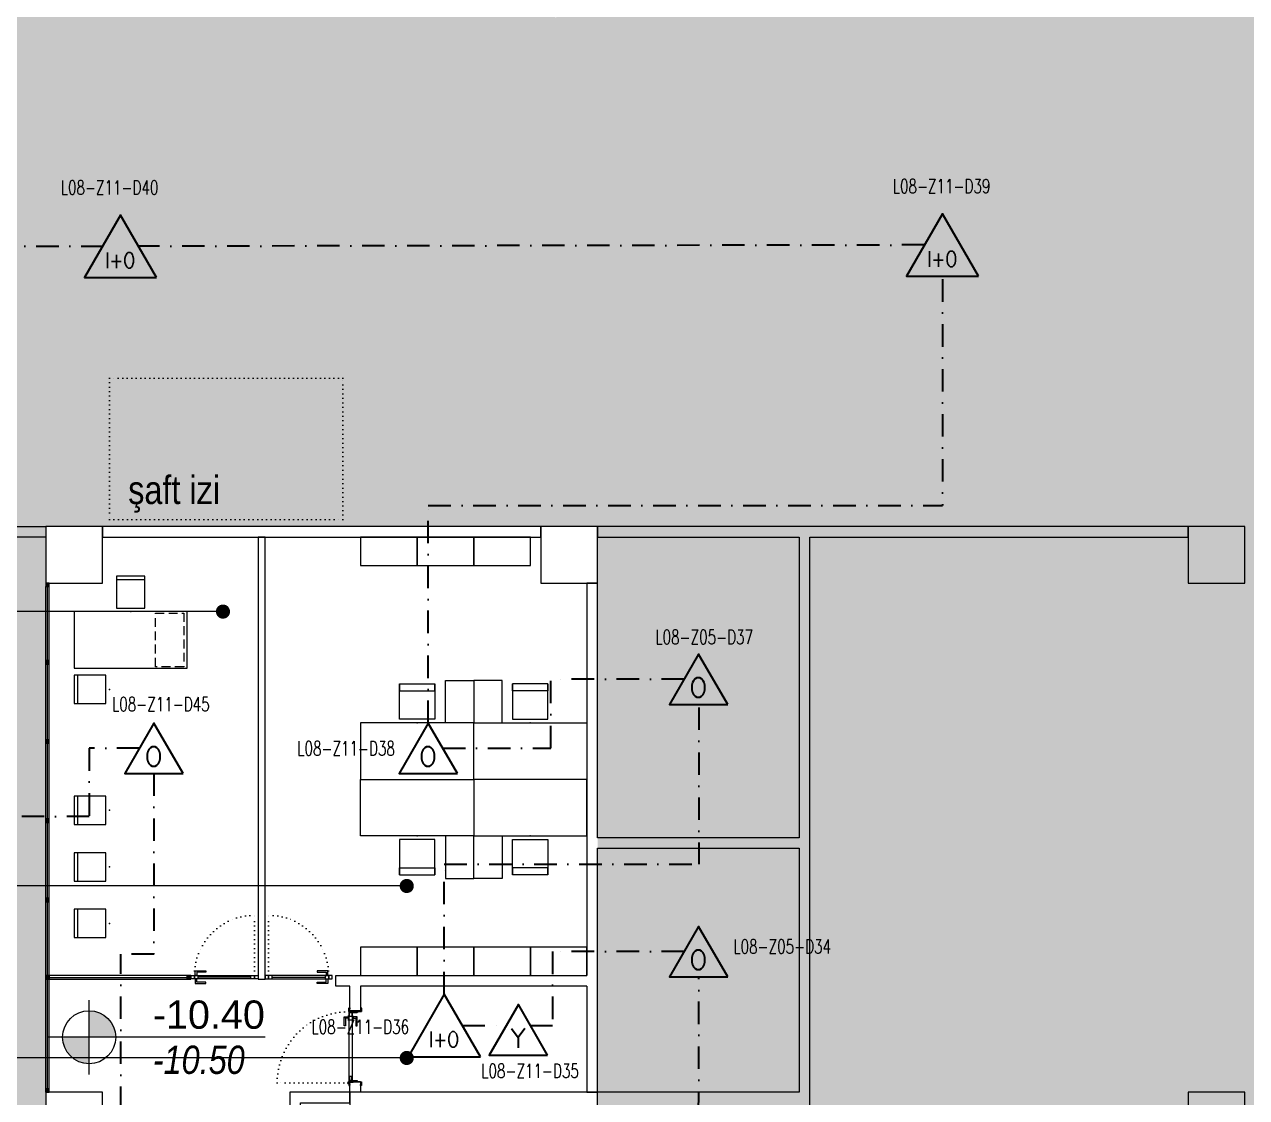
# Model space of a CAD drawing. Header units: metres. Extents: x -19121 to 152404, y -12107 to 29421.
# Drawn here: x 31630 to 33357, y 3273 to 4790 of the extents above; entities that cross this region are included whole.
import ezdxf
from ezdxf.enums import TextEntityAlignment as Align

# ---------------------------------------------------------------- set-up
doc = ezdxf.new("R2010")
doc.units = ezdxf.units.M
doc.header["$LTSCALE"] = 50
doc.header["$MEASUREMENT"] = 0
for name, pattern in [('DASHDOT', [25.4, 12.7, -6.35, 0, -6.35]), ('DOT2', [0.125, 0, -0.125]), ('DOT5', [0.75, 0, -0.75]), ('HIDDEN', [0.375, 0.25, -0.125])]:
    doc.linetypes.add(name, pattern=pattern)
doc.layers.get('0').update_dxf_attribs({"color": 9, "lineweight": 9})
for name, color, linetype, lineweight in [('00', 9, 'Continuous', 9), ('01', 9, 'Continuous', 9), ('05', 9, 'Continuous', 9), ('06B', 9, 'Continuous', 9), ('06D', 9, 'Continuous', 9), ('09', 9, 'Continuous', 9), ('10', 9, 'Continuous', 9), ('11', 9, 'Continuous', 9), ('15', 9, 'Continuous', 9), ('20', 9, 'DOT2', 9), ('21', 9, 'Continuous', 9), ('21_mahal200', 9, 'Continuous', 9), ('E-DEDEKTÖR NUMARALARI', 20, 'Continuous', 30), ('E-KABLO', 7, 'Continuous', 30), ('E-KOMBİNE DEDEKTÖR (ISI+OPTİK DUMAN)', 7, 'Continuous', 30), ('E-OPTİK DUMAN DEDEKTÖRÜ', 7, 'Continuous', 30), ('E-YÜKSELTİLMİŞ DÖŞEME İÇİNDE DUMAN DEDEKTÖRÜ', 7, 'Continuous', 30)]:
    doc.layers.add(name, color=color, linetype=linetype, lineweight=lineweight)
doc.styles.add('Arial', font='arial.ttf', dxfattribs={"height": 2.5})
doc.styles.add('E-YAZI', font='txttw.shx', dxfattribs={"height": 200})
doc.styles.add('MuuM_TEXT-ITALIC', font='ARIALNI.TTF')
doc.styles.add('MuuM_TEXT-STANDART', font='ARIALN.TTF')
doc.dimstyles.new('MuuM_DIM200', dxfattribs={"dimscale": 20, "dimtxt": 2, "dimasz": 1, "dimexe": 1, "dimexo": 1, "dimgap": 1, "dimtad": 1, "dimdec": 1, "dimrnd": 0.5, "dimdsep": 46, "dimtxsty": 'MuuM_TEXT-STANDART', "dimblk": 'ARCHTICK', "dimcen": 0, "dimdle": 0.15, "dimclrd": 256, "dimclre": 256, "dimclrt": 256, "dimadec": 0, "dimazin": 0, "dimtfac": 5, "dimtdec": 1, "dimtix": 1, "dimtmove": 2, "dimatfit": 3, "dimldrblk": 'DOT', "dimfxl": 3, "dimfxlon": 1, "dimtolj": 1, "dimlwd": -1, "dimlwe": -1, "dimarcsym": 0})

# ---------------------------------------------------------------- blocks, each defined once
blk = doc.blocks.new('100_KOMBİNE DEDEKTÖR (ISI+OPTİK DUMAN) 085')
at = {"layer": 'E-KOMBİNE DEDEKTÖR (ISI+OPTİK DUMAN)', "color": 4}
blk.add_lwpolyline([(2.55, 0), (0, 4.416), (-2.55, 0)], close=True, dxfattribs=at)
at = {"layer": 'E-KOMBİNE DEDEKTÖR (ISI+OPTİK DUMAN)', "color": 3, "style": 'E-YAZI', "width": 0.8}
blk.add_text('I+O', height=1.1016, dxfattribs=at).set_placement((-0.018, 1.224), align=Align.MIDDLE)
blk = doc.blocks.new('100_OPTİK DUMAN DEDEKTÖRÜ 085')
at = {"layer": 'E-OPTİK DUMAN DEDEKTÖRÜ', "color": 4}
blk.add_lwpolyline([(2.059, 0), (0, 3.566), (-2.059, 0)], close=True, dxfattribs=at)
at = {"layer": 'E-OPTİK DUMAN DEDEKTÖRÜ', "color": 3, "style": 'E-YAZI'}
blk.add_text('O', height=1.36, dxfattribs=at).set_placement((-0.022, 1.201), align=Align.MIDDLE)
blk = doc.blocks.new('100_YÜKSELTİLMİŞ DÖŞEME İÇİNDE DUMAN DEDEKTÖRÜ 085')
at = {"layer": 'E-YÜKSELTİLMİŞ DÖŞEME İÇİNDE DUMAN DEDEKTÖRÜ', "color": 4}
blk.add_lwpolyline([(2.059, 0), (0, 3.566), (-2.059, 0)], close=True, dxfattribs=at)
at = {"layer": 'E-YÜKSELTİLMİŞ DÖŞEME İÇİNDE DUMAN DEDEKTÖRÜ', "color": 3, "style": 'E-YAZI'}
blk.add_text('Y', height=1.36, dxfattribs=at).set_placement((-0.022, 1.201), align=Align.MIDDLE)
blk = doc.blocks.new('p-kolon_80x80')
blk.add_lwpolyline([(-40, -40), (40, -40), (40, 40), (-40, 40)], close=True)
blk = doc.blocks.new('2.Bod.Ara.Sitatik Elk.')
at = {"layer": '01'}
blk.add_lwpolyline([(4130, -5950), (4130, -5950), (4130, -5950), (4130, -5400), (4400, -5400), (4400, -5950), (4400, -5950), (4400, -5950), (4440, -5950), (4440, -5350), (4090, -5350), (4090, -5950), (4130, -5950)], dxfattribs=at)
for p in [(3700, -4590), (4400, -4590), (5315, -4590), (3700, -5390), (5315, -5390)]:
    blk.add_blockref('p-kolon_80x80', p, dxfattribs=at)
blk = doc.blocks.new('gr-p-barel kilitli kapı kolu')
at = {"flags": 128}
for points in [[(-0.9, 0.8), (-0.9, 4.9), (-11.7, 4.9), (-11.7, 6.7), (0.9, 6.7), (0.9, 0.8)], [(-0.8, 5), (0.8, 6.6)]]:
    blk.add_lwpolyline(points, dxfattribs=at)
blk.add_lwpolyline([(-2.75, 0), (-2.75, 0.7), (2.75, 0.7), (2.75, 0)])
blk.add_lwpolyline([(-1.3, 0.7), (1.3, 0.7), (1.3, 0.8), (-1.3, 0.8)], close=True)
blk = doc.blocks.new('prf-scr2')
at = {"linetype": 'DOT2', "ltscale": 10}
blk.add_line((0, 0.2), (0, -1.1), dxfattribs=at)
for p, q in [((-0.1, -0.2), (0.1, -0.3)), ((0.1, -0.2), (-0.1, -0.2)), ((0.1, -0.3), (-0.1, -0.3)), ((-0.1, -0.3), (0.1, -0.4)), ((0.1, -0.4), (-0.1, -0.4)), ((0.1, -0.5), (-0.1, -0.4)), ((-0.1, -0.4), (0.1, -0.4)), ((0.1, -0.6), (-0.1, -0.5)), ((-0.1, -0.5), (0.1, -0.5)), ((-0.1, -0.6), (0.1, -0.7)), ((0.1, -0.6), (-0.1, -0.6)), ((-0.1, -0.6), (0.1, -0.6)), ((-0.1, -0.7), (0.1, -0.8)), ((0.1, -0.7), (-0.1, -0.7)), ((-0.1, -0.8), (0.1, -0.8)), ((0.1, -0.8), (-0.1, -0.8)), ((0.1, -0.2), (0, -0.1)), ((0, -0.2), (0.1, -0.2))]:
    blk.add_line(p, q)
blk.add_lwpolyline([(0.2, 0), (-0.2, 0), (-0.2, 0), (-0.1, -0.1), (0.1, -0.1), (0.2, 0), (0.2, 0)], close=True)
for points in [[(0.2, 0), (-0.2, 0)], [(-0.1, -0.1), (-0.1, -0.2), (-0.1, -0.2), (-0.1, -0.2), (-0.1, -0.2), (-0.1, -0.3), (-0.1, -0.3), (-0.1, -0.3), (-0.1, -0.3), (-0.1, -0.4), (-0.1, -0.4), (-0.1, -0.4), (-0.1, -0.4), (-0.1, -0.4), (-0.1, -0.5), (-0.1, -0.5), (-0.1, -0.5), (-0.1, -0.5), (-0.1, -0.5), (-0.1, -0.5), (-0.1, -0.6), (-0.1, -0.6), (-0.1, -0.6), (-0.1, -0.6), (-0.1, -0.6), (-0.1, -0.7), (-0.1, -0.7), (-0.1, -0.7), (-0.1, -0.7), (-0.1, -0.7), (-0.1, -0.8), (-0.1, -0.8), (-0.1, -0.8), (-0.1, -0.8), (0, -0.9), (0, -0.9), (0, -0.9), (0.1, -0.8), (0.1, -0.8), (0.1, -0.7), (0.1, -0.7), (0.1, -0.7), (0.1, -0.7), (0.1, -0.7), (0.1, -0.7), (0.1, -0.6), (0.1, -0.6), (0.1, -0.6), (0.1, -0.6), (0.1, -0.6), (0.1, -0.5), (0.1, -0.5), (0.1, -0.5), (0.1, -0.5), (0.1, -0.4), (0.1, -0.4), (0.1, -0.4), (0.1, -0.4), (0.1, -0.4), (0.1, -0.3), (0.1, -0.3), (0.1, -0.3), (0.1, -0.3), (0.1, -0.3), (0.1, -0.3), (0.1, -0.2), (0.1, -0.2), (0.1, -0.2), (0.1, -0.2), (0.1, -0.2), (0.1, -0.1)]]:
    blk.add_lwpolyline(points)
blk = doc.blocks.new('K-SAC-01')
at = {"layer": '10'}
for points in [[(-4.6, 16.2, -0.414214), (-4.5, 16.3), (-0.1, 16.3, -0.414214), (0, 16.2), (0, 5.9), (0.2, 5.9), (0.2, 16.2, 0.414214), (-0.1, 16.5), (-4.5, 16.5, 0.414214), (-4.8, 16.2), (-4.8, 15.3, 0.414214), (-4.5, 15), (-3.4, 15), (-3.4, 15.2), (-4.5, 15.2, -0.414214), (-4.6, 15.3)], [(0.2, 10.3, -0.414214), (0.5, 10.6), (1.5, 10.6, -0.414214), (1.8, 10.3), (1.8, 3.9, -0.414214), (1.5, 3.6, -0.414214), (1.2, 3.9), (1.2, 4.8), (0.2, 4.8), (0.2, -1.2, -0.414214), (-0.1, -1.5), (-4.5, -1.5, -0.414214), (-4.8, -1.2), (-4.8, -0.3, -0.414214), (-4.5, 0), (-3.4, 0), (-3.4, -0.2), (-4.5, -0.2, 0.414214), (-4.6, -0.3), (-4.6, -1.2, 0.414214), (-4.5, -1.3), (-0.1, -1.3, 0.414214), (0, -1.2), (0, 5), (1.4, 5), (1.4, 3.9, 0.414214), (1.5, 3.8, 0.414214), (1.6, 3.9), (1.6, 10.3, 0.414214), (1.5, 10.4), (0.5, 10.4, 0.414214), (0.4, 10.3), (0.4, 9.4), (0.2, 9.4)], [(-0.4, -2), (1, -1.4), (1, 1.5), (1.2, 1.5), (1.2, -1.5), (-0.3, -2.2, -14.796002)], [(99.8, 10.3, 0.414214), (99.5, 10.6), (98.5, 10.6, 0.414214), (98.2, 10.3), (98.2, 3.9, 0.414214), (98.5, 3.6, 0.414214), (98.8, 3.9), (98.8, 4.8), (99.8, 4.8), (99.8, -1.2, 0.414214), (100.1, -1.5), (104.5, -1.5, 0.414214), (104.8, -1.2), (104.8, -0.3, 0.414214), (104.5, 0), (103.4, 0), (103.4, -0.2), (104.5, -0.2, -0.414214), (104.6, -0.3), (104.6, -1.2, -0.414214), (104.5, -1.3), (100.1, -1.3, -0.414214), (100, -1.2), (100, 5), (98.6, 5), (98.6, 3.9, -0.414214), (98.5, 3.8, -0.414214), (98.4, 3.9), (98.4, 10.3, -0.414214), (98.5, 10.4), (99.5, 10.4, -0.414214), (99.6, 10.3), (99.6, 9.4), (99.8, 9.4)], [(104.6, 16.2, 0.414214), (104.5, 16.3), (100.1, 16.3, 0.414214), (100, 16.2), (100, 5.9), (99.8, 5.9), (99.8, 16.2, -0.414214), (100.1, 16.5), (104.5, 16.5, -0.414214), (104.8, 16.2), (104.8, 15.3, -0.414214), (104.5, 15), (103.4, 15), (103.4, 15.2), (104.5, 15.2, 0.414214), (104.6, 15.3)]]:
    blk.add_lwpolyline(points, format="xyb", close=True, dxfattribs=at)
for points in [[(98.8, 0.1), (98.8, 2.1), (99.1, 2.1), (99.1, 3.2), (1.5, 3.2), (1.5, 2.1), (1.8, 2.1), (1.8, 0.1), (1.5, 0.1), (1.5, 1.9), (1.2, 1.9), (1.2, 3.5), (99.4, 3.5), (99.4, 1.9), (99.1, 1.9), (99.1, 0.1)], [(98.8, 2.1), (98.8, 0.1), (99.4, 0.1), (99.4, -1.5), (1.2, -1.5), (1.2, 0.1), (1.8, 0.1), (1.8, 2.1), (2.1, 2.1), (2.1, -0.1), (1.5, -0.1), (1.5, -1.2), (99.1, -1.2), (99.1, -0.1), (98.5, -0.1), (98.5, 2.1), (98.8, 2.1)]]:
    blk.add_lwpolyline(points, dxfattribs=at)
for points in [[(2.1, 3), (8.1, 3), (8.1, -1), (2.1, -1)], [(2.4, 2.7), (7.8, 2.7), (7.8, -0.7), (2.4, -0.7)], [(98.5, 3), (92.5, 3), (92.5, -1), (98.5, -1)], [(98.2, 2.7), (92.8, 2.7), (92.8, -0.7), (98.2, -0.7)]]:
    blk.add_lwpolyline(points, close=True, dxfattribs=at)
blk.add_circle((-0.9, -2.5), 0.55, dxfattribs=at)
at = {"layer": '20', "linetype": 'HIDDEN'}
for points in [[(-0.2, -1.3), (-0.2, 0), (-1.7, 0), (-1.7, -1.3)], [(-0.4, -2), (-0.4, -0.2), (-1.5, -0.2), (-1.5, -2)]]:
    blk.add_lwpolyline(points, dxfattribs=at)
at = {"layer": '20'}
blk.add_lwpolyline([(-0.9, -2.5), (-0.9, -102.9)], dxfattribs=at)
blk.add_arc((-0.9, -2.5), 100.4, 270, 1.5131, dxfattribs=at)
at = {"layer": '06B'}
blk.add_blockref('gr-p-barel kilitli kapı kolu', (91.4, 3.5), dxfattribs=at)
at = {"layer": '06B', "xscale": -1, "rotation": 180}
blk.add_blockref('gr-p-barel kilitli kapı kolu', (91.4, -1.5), dxfattribs=at)
at = {"layer": '10', "xscale": -1, "rotation": 90}
blk.add_blockref('prf-scr2', (1.5, 1), dxfattribs=at)
at = {"layer": '10', "rotation": 270}
blk.add_blockref('prf-scr2', (99.1, 1.2), dxfattribs=at)
blk = doc.blocks.new('p-masa-80x160')
at = {"linetype": 'DOT5'}
blk.add_lwpolyline([(0, 0), (0, 0)], dxfattribs=at)
blk.add_lwpolyline([(0, 0), (0, -80), (160, -80), (160, 0)], close=True)
at = {"color": 251, "linetype": 'HIDDEN'}
blk.add_lwpolyline([(155, -2), (155, -78), (115, -78), (115, -2)], close=True, dxfattribs=at)
blk = doc.blocks.new('p-sandalye')
blk.add_line((-45, 20), (-45, -20))
blk.add_lwpolyline([(-5, 20), (-50, 20), (-50, -20), (-5, -20)], close=True)
blk.add_point((0, 0.1))
blk = doc.blocks.new('p-çalışma birimi-02')
at = {"rotation": 270}
blk.add_blockref('p-sandalye', (80, -80), dxfattribs=at)
for name, p in [('p-masa-80x160', (0, -80)), ('p-sandalye', (50, -190.1))]:
    blk.add_blockref(name, p)
blk = doc.blocks.new('prf-10x10')
blk.add_lwpolyline([(-5, -5), (5, -5), (5, 5), (-5, 5)], close=True)
at = {"color": 255}
blk.add_solid([(-5, -5), (5, -5), (-5, 5), (5, 5)], dxfattribs=at)
at = {"layer": '10'}
blk.add_point((0, 0), dxfattribs=at)
blk = doc.blocks.new('p-al-01')
at = {"layer": '06B'}
for points in [[(27, 4.3), (27, 10.6), (42, 10.6), (42, 8.7), (29.3, 8.7), (29.3, 8.7), (29.3, 4.3), (27, 4.3)], [(27, -0.7), (27, -6.9), (42, -6.9), (42, -5), (29.3, -5), (29.3, -5), (29.3, -0.7), (27, -0.7)]]:
    blk.add_lwpolyline(points, dxfattribs=at)
at = {"layer": '06D'}
for p, q in [((115.7, 4.3), (28.8, 4.3)), ((28.8, -0.7), (115.7, -0.7))]:
    blk.add_line(p, q, dxfattribs=at)
at = {"layer": '10'}
for points in [[(25.7, -0.7), (25.7, 4.3), (20.7, 4.3), (20.7, -0.7)], [(30.7, -0.7), (30.7, 4.3), (25.7, 4.3), (25.7, -0.7)], [(110.7, -0.7), (110.7, 4.3), (105.7, 4.3), (105.7, -0.7)], [(115.7, -0.7), (115.7, 4.3), (110.7, 4.3), (110.7, -0.7)]]:
    blk.add_lwpolyline(points, close=True, dxfattribs=at)
at = {"layer": '15'}
blk.add_lwpolyline([(105.7, 1.8), (30.7, 1.8)], dxfattribs=at)
at = {"layer": '20'}
blk.add_lwpolyline([(110.7, -0.7), (110.7, -85.7)], dxfattribs=at)
blk.add_arc((110.7, -0.7), 85, 180, 270, dxfattribs=at)
blk = doc.blocks.new('0_elevationtarget-p-bk')
h = blk.add_hatch(color=250)
h.paths.add_polyline_path([(1.875, 0, 0.414214), (0, 1.875), (0, 0)])
h.paths.add_polyline_path([(0, 0), (-1.875, 0, 0.414214), (0, -1.875)])
blk.add_line((0, -2.625), (0, 2.625))
blk.add_lwpolyline([(12.453, 0), (-3, 0)])
blk.add_circle((0, 0), 1.875)
at = {"style": 'Arial'}
blk.add_attdef('BITMISKOT', text='', height=2, dxfattribs=at).set_placement((4.5, 0), align=Align.BOTTOM_LEFT)
at = {"style": 'MuuM_TEXT-ITALIC'}
blk.add_attdef('FINISHINGFLOORLEVEL', text='', height=2, dxfattribs=at).set_placement((4.5, -0.592), align=Align.TOP_LEFT)
blk = doc.blocks.new('_ArchTick')
at = {"color": 0, "linetype": 'ByBlock', "const_width": 0.15}
blk.add_lwpolyline([(-0.5, -0.5), (0.5, 0.5)], dxfattribs=at)
blk = doc.blocks.new('_Dot')
at = {"color": 0, "linetype": 'ByBlock', "lineweight": -2}
blk.add_line((-0.5, 0), (-1, 0), dxfattribs=at)
at = {"color": 0, "linetype": 'ByBlock', "const_width": 0.5}
blk.add_lwpolyline([(-0.25, 0, 1), (0.25, 0, 1)], format="xyb", close=True, dxfattribs=at)
blk = doc.blocks.new('p-sandalye-03')
for points in [[(-5, -25.1), (-5, 24.9), (-55, 24.9), (-55, -25.1), (-5, -25.1)], [(-55, 24.9), (-45, 24.9), (-45, -25.1), (-55, -25.1)]]:
    blk.add_lwpolyline(points)
blk.add_point((0, -0.1))
blk = doc.blocks.new('m-calisma unitesi 02')
at = {"ltscale": 0.5}
blk.add_lwpolyline([(-160, 140), (-160, 80), (-120, 80), (-120, 140)], close=True, dxfattribs=at)
blk.add_lwpolyline([(0, 80), (0, 0), (-160, 0), (-160, 80)], close=True)
at = {"linetype": 'DOT5'}
blk.add_lwpolyline([(-160, 80), (-160, 80)], dxfattribs=at)
at = {"rotation": 270}
blk.add_blockref('p-sandalye-03', (-80, 80), dxfattribs=at)
blk = doc.blocks.new('gr-p-birim')
blk.add_lwpolyline([(-0.5, -0.5), (0.5, -0.5), (0.5, 0.5), (-0.5, 0.5)], close=True)
blk = doc.blocks.new('*U370')
at = {"layer": '06D'}
blk.add_lwpolyline([(-2.5, 205), (2.5, 205), (2.5, 0), (-2.5, 0)], close=True, dxfattribs=at)
at = {"layer": '15'}
blk.add_lwpolyline([(0, 200), (0, 5)], dxfattribs=at)
at = {"layer": '10', "xscale": 0.5, "yscale": 0.5, "rotation": 90}
for p in [(0, 202.5), (0, 2.5)]:
    blk.add_blockref('prf-10x10', p, dxfattribs=at)
blk = doc.blocks.new('2.Bod.Ara.Mimari Elk.')
at = {"layer": '00'}
for points in [[(3040, -4550), (3660, -4550), (3660, -4565), (3040, -4565)], [(4360, -4550), (3740, -4550), (3740, -4565), (4360, -4565)]]:
    blk.add_lwpolyline(points, close=True, dxfattribs=at)
for points in [[(4740, -4565), (5275, -4565), (5275, -4550), (4440, -4550), (4440, -4565)], [(4440, -4565), (4725, -4565)], [(4725, -5790), (4725, -5935), (4440, -5935), (4440, -5950), (4740, -5950), (4740, -4565)], [(4725, -4565), (4725, -4990)], [(4740, -5348.6), (4740, -4565)], [(4725, -4975), (4725, -4990), (4440, -4990), (4440, -4630), (4425, -4630), (4425, -5185)], [(4740, -5205), (4740, -5205), (4740, -4975)], [(4425, -5200), (4425, -5350), (4425, -5350), (4440, -5350), (4440, -5005), (4725, -5005), (4725, -5205)], [(4725, -5005), (4725, -5350), (4440, -5350)], [(4105, -5200), (4105, -5235), (4090, -5235), (4090, -5200), (4070, -5200), (4070, -5185), (4105, -5185), (4105, -5185), (4425, -5185)], [(4425, -5200), (4105, -5200)], [(4090, -5350), (4090, -5335), (4105, -5335), (4105, -5350)], [(4090, -5580), (4020, -5580), (4020, -5365), (4090, -5365), (4090, -5350), (4005, -5350), (4005, -5365), (4005, -5365), (4005, -6000), (4090, -6000), (4090, -6090), (4105, -6090), (4105, -5950)]]:
    blk.add_lwpolyline(points, dxfattribs=at)
at = {"layer": '06D'}
for points in [[(3660, -5350), (3660, -4635)], [(3665, -5350), (3665, -4635)]]:
    blk.add_lwpolyline(points, dxfattribs=at)
at = {"layer": '11'}
blk.add_lwpolyline([(3960, -4565), (3960, -5190), (3970, -5190), (3970, -5185), (3970, -5185), (3970, -4565)], close=True, dxfattribs=at)
at = {"layer": '15'}
blk.add_lwpolyline([(3662.5, -5350), (3662.5, -4635)], dxfattribs=at)
at = {"layer": '20'}
blk.add_lwpolyline([(3750, -4540), (4080, -4540), (4080, -4340), (3750, -4340)], close=True, dxfattribs=at)
at = {"extrusion": (0, 0, -1), "zscale": -1, "rotation": 180}
blk.add_blockref('p-al-01', (-3844.3, -5185.4), dxfattribs=at)
at = {"extrusion": (0, 0, -1), "xscale": -1, "zscale": -1, "rotation": 180}
blk.add_blockref('p-al-01', (-4085.7, -5185.4), dxfattribs=at)
at = {"xscale": -1}
for name, p, rotation in [('*U370', (3865, -5187.5), 90), ('K-SAC-01', (4090, -5335.6), 270)]:
    blk.add_blockref(name, p, dxfattribs=dict(at, rotation=rotation))
at = {"layer": '05', "xscale": 40, "yscale": 80, "rotation": 90}
for p in [(4145, -4585), (4225, -4585), (4305, -4585), (4145, -5165), (4225, -5165), (4305, -5165), (4385, -5165)]:
    blk.add_blockref('gr-p-birim', p, dxfattribs=at)
at = {"layer": '05'}
for name, p in [('p-çalışma birimi-02', (3700, -4590.3)), ('m-calisma unitesi 02', (4425, -4907.5)), ('p-sandalye', (3750, -4951.3)), ('p-sandalye', (3750, -5031.3)), ('p-sandalye', (3750, -5111.3))]:
    blk.add_blockref(name, p, dxfattribs=at)
at = {"layer": '05', "xscale": -1}
blk.add_blockref('m-calisma unitesi 02', (4105, -4907.5), dxfattribs=at)
at = {"layer": '05', "rotation": 180}
blk.add_blockref('m-calisma unitesi 02', (4105, -4907.5), dxfattribs=at)
at = {"layer": '05', "xscale": -1, "rotation": 180}
blk.add_blockref('m-calisma unitesi 02', (4425, -4907.5), dxfattribs=at)
at = {"layer": '10', "xscale": 0.5, "yscale": 0.5, "rotation": 180}
for p in [(3662.5, -4632.5), (3662.5, -4742), (3662.5, -4854), (3662.5, -4966), (3662.5, -5078), (3662.5, -5187.5), (3662.5, -5347.5)]:
    blk.add_blockref('prf-10x10', p, dxfattribs=at)
at = {"layer": '21', "xscale": 20, "yscale": 20, "zscale": 20}
blk.add_blockref('0_elevationtarget-p-bk', (3721.3, -5272.2), dxfattribs=at).add_auto_attribs({'BITMISKOT': '-10.40', 'FINISHINGFLOORLEVEL': '-10.50'})
at = {"layer": '21', "style": 'MuuM_TEXT-STANDART'}
blk.add_text('şaft izi ', height=40, dxfattribs=at).set_placement((3776.5, -4518.2))
at = {"layer": '21_mahal200'}
for points in [[(3910.5, -4670.3), (3570.1, -4670.3)], [(4170.3, -5058.3), (3570.1, -5058.3)], [(4170.3, -5301.5), (3570.1, -5301.5)]]:
    blk.add_leader(points, dimstyle='MuuM_DIM200', override={"dimasz": 1, "dimfxl": 10}, dxfattribs=at)

msp = doc.modelspace()

# ---------------------------------------------------------------- hatches: boundary and pattern name
at = {"layer": '09'}
h = msp.add_hatch(dxfattribs=at)
h.set_pattern_fill('DOTS', color=254, scale=500, style=0)
h.paths.add_polyline_path([(36440, 0), (35520, 0), (35525, 3280), (34820, 3280), (34820, 2400), (34470, 2400), (34470, 3000), (34820, 3000), (34820, 3280), (35525, 3280), (35525, 4080), (36440, 4080), (36440, 4815), (37107.55, 4815), (37126.22, 4852.74), (37840, 4695.28), (37840, 5012.92), (37032.01, 5412.52), (34612.68, 6498.17), (32732.97, 7160.29), (31694.58, 7435.76), (30863.59, 8784.38), (29981.24, 8784.38), (28060, 7479.72), (28040, 7466.14), (28040, 6780), (28745, 6780), (28745, 6430), (28040, 6430), (28040, 0), (28040, -500), (36440, -500)])
h.paths.add_polyline_path([(31660, 2400), (32440, 2400), (32440, 4080), (31660, 4080)], flags=16)
h.paths.add_polyline_path([(32380, 4800), (32381.57, 4800), (32381.57, 5000), (32385.54, 5000), (32385.54, 5350), (32380, 5350)], flags=16)
h.paths.add_polyline_path([(29210, 2690), (28860, 2690), (28860, 3280), (29210, 3280)], flags=16)
h.paths.add_polyline_path([(33355, 6040), (32690, 6040), (32690, 6390), (33355, 6390), (33355, 6670)], flags=16)

# ---------------------------------------------------------------- linework, layer by layer
at = {"layer": 'E-KABLO', "color": 6, "linetype": 'DASHDOT', "ltscale": 0.05}
for p, q in [((30628.95, 4478.08), (31740.03, 4476.25)), ((32902.11, 4478.16), (31791.03, 4476.33)), ((32927.67, 4429.68), (32927.67, 4109.8)), ((32200.79, 4109.8), (32927.67, 4109.8)), ((32200.79, 3802.1), (32200.79, 4109.8)), ((32562.35, 3863.94), (32374.08, 3863.94)), ((32374.08, 3766.44), (32374.08, 3863.94)), ((32583.01, 3824.05), (32583.01, 3602.74)), ((31792.35, 3766.44), (31721.35, 3766.44)), ((31721.35, 3766.44), (31721.35, 3670.17)), ((32221.38, 3766.44), (32374.08, 3766.44)), ((31812.93, 3730.79), (31812.93, 3475.09)), ((31721.35, 3670.17), (31375.85, 3670.17)), ((32223.4, 3602.74), (32583.01, 3602.74)), ((32223.4, 3418.57), (32223.4, 3602.74)), ((31765.86, 3002.13), (31765.86, 3475.09)), ((31812.93, 3475.09), (31765.86, 3475.09)), ((32376.24, 3478.94), (32376.21, 3374.47)), ((32562.35, 3478.94), (32376.24, 3478.94)), ((32582.93, 3122.1), (32583, 3443.29)), ((32248.91, 3374.49), (32311.13, 3374.47)), ((32344.86, 3374.47), (32376.21, 3374.46))]:
    msp.add_line(p, q, dxfattribs=at)

# ---------------------------------------------------------------- block references
at = {"layer": '06D'}
for name in ['2.Bod.Ara.Sitatik Elk.', '2.Bod.Ara.Mimari Elk.']:
    msp.add_blockref(name, (28000, 8630), dxfattribs=at)
at = {"layer": 'E-KOMBİNE DEDEKTÖR (ISI+OPTİK DUMAN)', "xscale": 20, "yscale": 20, "zscale": 20}
for p in [(31765.52, 4432.08), (32927.6, 4433.92), (32223.4, 3330.25)]:
    msp.add_blockref('100_KOMBİNE DEDEKTÖR (ISI+OPTİK DUMAN) 085', p, dxfattribs=at)
at = {"layer": 'E-OPTİK DUMAN DEDEKTÖRÜ', "xscale": 20, "yscale": 20, "zscale": 20}
for p in [(32582.93, 3828.29), (31812.93, 3730.79), (32200.79, 3730.79), (32582.93, 3443.29)]:
    msp.add_blockref('100_OPTİK DUMAN DEDEKTÖRÜ 085', p, dxfattribs=at)
at = {"layer": 'E-YÜKSELTİLMİŞ DÖŞEME İÇİNDE DUMAN DEDEKTÖRÜ', "xscale": 20, "yscale": 20, "zscale": 20}
msp.add_blockref('100_YÜKSELTİLMİŞ DÖŞEME İÇİNDE DUMAN DEDEKTÖRÜ 085', (32328.13, 3332.61), dxfattribs=at)

# ---------------------------------------------------------------- texts
at = {"layer": 'E-DEDEKTÖR NUMARALARI', "style": 'E-YAZI', "width": 0.7}
for s, p in [('L08-Z11-D40', (31681.21, 4549.39)), ('L08-Z11-D39', (32857.41, 4551.26)), ('L08-Z05-D37', (32521.81, 3913.76)), ('L08-Z11-D45', (31753.71, 3818.92)), ('L08-Z11-D38', (32015.52, 3756.33)), ('L08-Z05-D34', (32632.07, 3476.11)), ('L08-Z11-D36', (32035.62, 3362.58)), ('L08-Z11-D35', (32275.62, 3300.24))]:
    msp.add_text(s, height=20, dxfattribs=at).set_placement(p)

doc.saveas('drawing.dxf')
